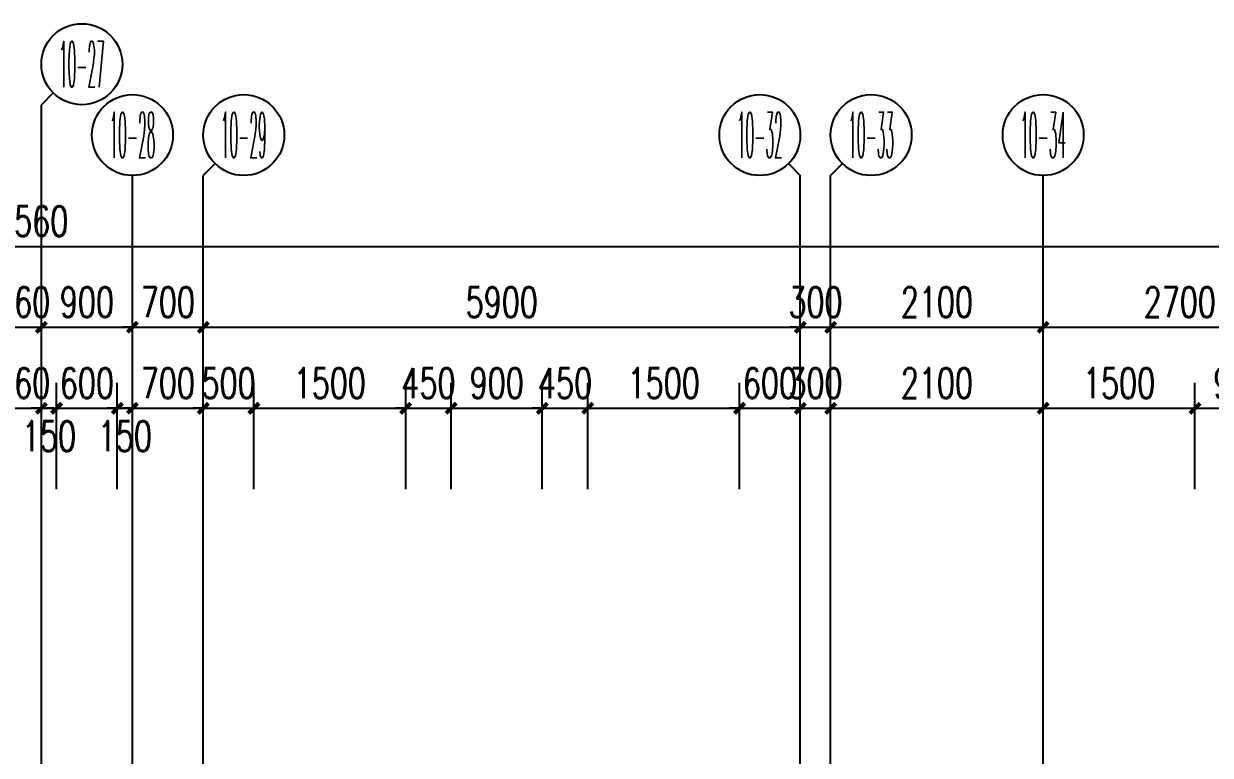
# Model space of a CAD drawing. Header units: millimetres. Extents: x 815519 to 890079, y 147095 to 251022.
# Drawn here: x 852805 to 864531, y 170566 to 177795 of the extents above; entities that cross this region are included whole.
import ezdxf
from ezdxf.enums import TextEntityAlignment as Align

# ---------------------------------------------------------------- set-up
doc = ezdxf.new("R2010")
doc.units = ezdxf.units.MM
doc.header["$LTSCALE"] = 1000
doc.linetypes.add('DOTE', pattern=[61.468, 50.8, -5.08, 0.508, -5.08])
doc.layers.get('Defpoints').update_dxf_attribs({"color": 1})
for name, color, linetype in [('AXIS', 3, 'Continuous'), ('AXIS_TEXT', 7, 'Continuous'), ('PUB_DIM', 3, 'Continuous'), ('看线', 163, 'Continuous'), ('面积框', 6, 'Continuous')]:
    doc.layers.add(name, color=color, linetype=linetype)
doc.layers.add('DOTE', color=1, linetype='DOTE', plot=False)
doc.styles.add('_TCH_AXIS', font='COMPLEX', dxfattribs={"bigfont": 'GBCBIG'})
doc.styles.add('_TCH_DIM_T3', font='SIMPLEX.shx', dxfattribs={"width": 0.7, "bigfont": 'GBCBIG.shx'})
doc.styles.add('COMPLEX', font='COMPLEX')
doc.dimstyles.new('_TCH_ARCH&&100', dxfattribs={"dimtxt": 297.5, "dimasz": 100, "dimexe": 250, "dimexo": 300, "dimgap": 100, "dimtad": 1, "dimdec": 0, "dimzin": 0, "dimdsep": 46, "dimtxsty": '_TCH_DIM_T3', "dimblk": 'ARCHTICK', "dimcen": 0.09, "dimclrt": 7, "dimazin": 2, "dimtfac": 1, "dimtdec": 0, "dimtix": 1, "dimtmove": 2, "dimatfit": 3, "dimfxl": 1, "dimtolj": 1, "dimtzin": 0, "dimarcsym": 0})

# ---------------------------------------------------------------- blocks, each defined once
blk = doc.blocks.new('_AXISO')
blk.add_circle((0, 0), 0.5)
at = {"layer": 'AXIS_TEXT', "style": 'COMPLEX', "width": 1.041667}
blk.add_attdef('A', text='', height=0.56, dxfattribs=at).set_placement((-0.25, -0.28), (0.25, -0.28), align=Align.FIT)
blk = doc.blocks.new('_ArchTick')
at = {"color": 0, "linetype": 'ByBlock', "const_width": 0.4}
blk.add_lwpolyline([(-0.5, -0.5), (0.5, 0.5)], dxfattribs=at)
blk = doc.blocks.new('*D668')
at = {"layer": 'Defpoints', "color": 0, "transparency": 16777216}
for p in [(-304373, 367550), (-369933, 366450), (-304373, 366450)]:
    blk.add_point(p, dxfattribs=at)
at = {"layer": 'PUB_DIM', "color": 0, "lineweight": -2, "transparency": 16777216}
for p, q in [((-369933, 366750), (-369933, 367800)), ((-304373, 366750), (-304373, 367800)), ((-369933, 367550), (-304373, 367550))]:
    blk.add_line(p, q, dxfattribs=at)
at = {"layer": 'PUB_DIM', "color": 0, "lineweight": -2, "transparency": 16777216, "xscale": 100, "yscale": 100, "zscale": 100, "rotation": 180}
blk.add_blockref('_ArchTick', (-369933, 367550), dxfattribs=at)
at = {"layer": 'PUB_DIM', "color": 0, "lineweight": -2, "transparency": 16777216, "xscale": 100, "yscale": 100, "zscale": 100}
blk.add_blockref('_ArchTick', (-304373, 367550), dxfattribs=at)
at = {"layer": 'PUB_DIM', "color": 7, "transparency": 16777216, "insert": (-337153, 367799), "char_height": 297.5, "attachment_point": 5, "style": '_TCH_DIM_T3'}
blk.add_mtext('\\A1;65560', dxfattribs=at)
blk = doc.blocks.new('*D685')
at = {"layer": 'Defpoints', "color": 0, "transparency": 16777216}
for p in [(-336973, 366750), (-337333, 365650), (-336973, 365650)]:
    blk.add_point(p, dxfattribs=at)
at = {"layer": 'PUB_DIM', "color": 0, "lineweight": -2, "transparency": 16777216}
for p, q in [((-337333, 365950), (-337333, 367000)), ((-336973, 365950), (-336973, 367000)), ((-337333, 366750), (-337433, 366750)), ((-337333, 366750), (-336973, 366750)), ((-336973, 366750), (-336873, 366750))]:
    blk.add_line(p, q, dxfattribs=at)
at = {"layer": 'PUB_DIM', "color": 0, "lineweight": -2, "transparency": 16777216, "xscale": 100, "yscale": 100, "zscale": 100}
blk.add_blockref('_ArchTick', (-337333, 366750), dxfattribs=at)
at = {"layer": 'PUB_DIM', "color": 0, "lineweight": -2, "transparency": 16777216, "xscale": 100, "yscale": 100, "zscale": 100, "rotation": 180}
blk.add_blockref('_ArchTick', (-336973, 366750), dxfattribs=at)
at = {"layer": 'PUB_DIM', "color": 7, "transparency": 16777216, "insert": (-337153, 366999), "char_height": 297.5, "attachment_point": 5, "style": '_TCH_DIM_T3'}
blk.add_mtext('\\A1;360', dxfattribs=at)
blk = doc.blocks.new('*D686')
at = {"layer": 'Defpoints', "color": 0, "transparency": 16777216}
for p in [(-336073, 366750), (-336973, 365650), (-336073, 365650)]:
    blk.add_point(p, dxfattribs=at)
at = {"layer": 'PUB_DIM', "color": 0, "lineweight": -2, "transparency": 16777216}
for p, q in [((-336973, 365950), (-336973, 367000)), ((-336073, 365950), (-336073, 367000)), ((-336973, 366750), (-336073, 366750))]:
    blk.add_line(p, q, dxfattribs=at)
at = {"layer": 'PUB_DIM', "color": 0, "lineweight": -2, "transparency": 16777216, "xscale": 100, "yscale": 100, "zscale": 100, "rotation": 180}
blk.add_blockref('_ArchTick', (-336973, 366750), dxfattribs=at)
at = {"layer": 'PUB_DIM', "color": 0, "lineweight": -2, "transparency": 16777216, "xscale": 100, "yscale": 100, "zscale": 100}
blk.add_blockref('_ArchTick', (-336073, 366750), dxfattribs=at)
at = {"layer": 'PUB_DIM', "color": 7, "transparency": 16777216, "insert": (-336523, 366999), "char_height": 297.5, "attachment_point": 5, "style": '_TCH_DIM_T3'}
blk.add_mtext('\\A1;900', dxfattribs=at)
blk = doc.blocks.new('*D687')
at = {"layer": 'Defpoints', "color": 0, "transparency": 16777216}
for p in [(-335373, 366750), (-336073, 365650), (-335373, 365650)]:
    blk.add_point(p, dxfattribs=at)
at = {"layer": 'PUB_DIM', "color": 0, "lineweight": -2, "transparency": 16777216}
for p, q in [((-336073, 365950), (-336073, 367000)), ((-335373, 365950), (-335373, 367000)), ((-336073, 366750), (-336173, 366750)), ((-336073, 366750), (-335373, 366750)), ((-335373, 366750), (-335273, 366750))]:
    blk.add_line(p, q, dxfattribs=at)
at = {"layer": 'PUB_DIM', "color": 0, "lineweight": -2, "transparency": 16777216, "xscale": 100, "yscale": 100, "zscale": 100}
blk.add_blockref('_ArchTick', (-336073, 366750), dxfattribs=at)
at = {"layer": 'PUB_DIM', "color": 0, "lineweight": -2, "transparency": 16777216, "xscale": 100, "yscale": 100, "zscale": 100, "rotation": 180}
blk.add_blockref('_ArchTick', (-335373, 366750), dxfattribs=at)
at = {"layer": 'PUB_DIM', "color": 7, "transparency": 16777216, "insert": (-335723, 366999), "char_height": 297.5, "attachment_point": 5, "style": '_TCH_DIM_T3'}
blk.add_mtext('\\A1;700', dxfattribs=at)
blk = doc.blocks.new('*D688')
at = {"layer": 'Defpoints', "color": 0, "transparency": 16777216}
for p in [(-329473, 366750), (-335373, 365650), (-329473, 365650)]:
    blk.add_point(p, dxfattribs=at)
at = {"layer": 'PUB_DIM', "color": 0, "lineweight": -2, "transparency": 16777216}
for p, q in [((-335373, 365950), (-335373, 367000)), ((-329473, 365950), (-329473, 367000)), ((-335373, 366750), (-329473, 366750))]:
    blk.add_line(p, q, dxfattribs=at)
at = {"layer": 'PUB_DIM', "color": 0, "lineweight": -2, "transparency": 16777216, "xscale": 100, "yscale": 100, "zscale": 100, "rotation": 180}
blk.add_blockref('_ArchTick', (-335373, 366750), dxfattribs=at)
at = {"layer": 'PUB_DIM', "color": 0, "lineweight": -2, "transparency": 16777216, "xscale": 100, "yscale": 100, "zscale": 100}
blk.add_blockref('_ArchTick', (-329473, 366750), dxfattribs=at)
at = {"layer": 'PUB_DIM', "color": 7, "transparency": 16777216, "insert": (-332423, 366999), "char_height": 297.5, "attachment_point": 5, "style": '_TCH_DIM_T3'}
blk.add_mtext('\\A1;5900', dxfattribs=at)
blk = doc.blocks.new('*D689')
at = {"layer": 'Defpoints', "color": 0, "transparency": 16777216}
for p in [(-329173, 366750), (-329473, 365650), (-329173, 365650)]:
    blk.add_point(p, dxfattribs=at)
at = {"layer": 'PUB_DIM', "color": 0, "lineweight": -2, "transparency": 16777216}
for p, q in [((-329473, 365950), (-329473, 367000)), ((-329173, 365950), (-329173, 367000)), ((-329473, 366750), (-329573, 366750)), ((-329473, 366750), (-329173, 366750)), ((-329173, 366750), (-329073, 366750))]:
    blk.add_line(p, q, dxfattribs=at)
at = {"layer": 'PUB_DIM', "color": 0, "lineweight": -2, "transparency": 16777216, "xscale": 100, "yscale": 100, "zscale": 100}
blk.add_blockref('_ArchTick', (-329473, 366750), dxfattribs=at)
at = {"layer": 'PUB_DIM', "color": 0, "lineweight": -2, "transparency": 16777216, "xscale": 100, "yscale": 100, "zscale": 100, "rotation": 180}
blk.add_blockref('_ArchTick', (-329173, 366750), dxfattribs=at)
at = {"layer": 'PUB_DIM', "color": 7, "transparency": 16777216, "insert": (-329323, 366999), "char_height": 297.5, "attachment_point": 5, "style": '_TCH_DIM_T3'}
blk.add_mtext('\\A1;300', dxfattribs=at)
blk = doc.blocks.new('*D690')
at = {"layer": 'Defpoints', "color": 0, "transparency": 16777216}
for p in [(-327073, 366750), (-329173, 365650), (-327073, 365650)]:
    blk.add_point(p, dxfattribs=at)
at = {"layer": 'PUB_DIM', "color": 0, "lineweight": -2, "transparency": 16777216}
for p, q in [((-329173, 365950), (-329173, 367000)), ((-327073, 365950), (-327073, 367000)), ((-329173, 366750), (-327073, 366750))]:
    blk.add_line(p, q, dxfattribs=at)
at = {"layer": 'PUB_DIM', "color": 0, "lineweight": -2, "transparency": 16777216, "xscale": 100, "yscale": 100, "zscale": 100, "rotation": 180}
blk.add_blockref('_ArchTick', (-329173, 366750), dxfattribs=at)
at = {"layer": 'PUB_DIM', "color": 0, "lineweight": -2, "transparency": 16777216, "xscale": 100, "yscale": 100, "zscale": 100}
blk.add_blockref('_ArchTick', (-327073, 366750), dxfattribs=at)
at = {"layer": 'PUB_DIM', "color": 7, "transparency": 16777216, "insert": (-328123, 366999), "char_height": 297.5, "attachment_point": 5, "style": '_TCH_DIM_T3'}
blk.add_mtext('\\A1;2100', dxfattribs=at)
blk = doc.blocks.new('*D691')
at = {"layer": 'Defpoints', "color": 0, "transparency": 16777216}
for p in [(-324373, 366750), (-327073, 365650), (-324373, 365650)]:
    blk.add_point(p, dxfattribs=at)
at = {"layer": 'PUB_DIM', "color": 0, "lineweight": -2, "transparency": 16777216}
for p, q in [((-327073, 365950), (-327073, 367000)), ((-324373, 365950), (-324373, 367000)), ((-327073, 366750), (-324373, 366750))]:
    blk.add_line(p, q, dxfattribs=at)
at = {"layer": 'PUB_DIM', "color": 0, "lineweight": -2, "transparency": 16777216, "xscale": 100, "yscale": 100, "zscale": 100, "rotation": 180}
blk.add_blockref('_ArchTick', (-327073, 366750), dxfattribs=at)
at = {"layer": 'PUB_DIM', "color": 0, "lineweight": -2, "transparency": 16777216, "xscale": 100, "yscale": 100, "zscale": 100}
blk.add_blockref('_ArchTick', (-324373, 366750), dxfattribs=at)
at = {"layer": 'PUB_DIM', "color": 7, "transparency": 16777216, "insert": (-325723, 366999), "char_height": 297.5, "attachment_point": 5, "style": '_TCH_DIM_T3'}
blk.add_mtext('\\A1;2700', dxfattribs=at)
blk = doc.blocks.new('*D783')
at = {"layer": 'Defpoints', "color": 0, "transparency": 16777216}
for p in [(-209770, 556800), (-210130, 555700), (-209770, 555700)]:
    blk.add_point(p, dxfattribs=at)
at = {"layer": 'PUB_DIM', "color": 0, "lineweight": -2, "transparency": 16777216}
for p, q in [((-210130, 556000), (-210130, 557050)), ((-209770, 556000), (-209770, 557050)), ((-210130, 556800), (-210230, 556800)), ((-210130, 556800), (-209770, 556800)), ((-209770, 556800), (-209670, 556800))]:
    blk.add_line(p, q, dxfattribs=at)
at = {"layer": 'PUB_DIM', "color": 0, "lineweight": -2, "transparency": 16777216, "xscale": 100, "yscale": 100, "zscale": 100}
blk.add_blockref('_ArchTick', (-210130, 556800), dxfattribs=at)
at = {"layer": 'PUB_DIM', "color": 0, "lineweight": -2, "transparency": 16777216, "xscale": 100, "yscale": 100, "zscale": 100, "rotation": 180}
blk.add_blockref('_ArchTick', (-209770, 556800), dxfattribs=at)
at = {"layer": 'PUB_DIM', "color": 7, "transparency": 16777216, "insert": (-209950, 557049), "char_height": 297.5, "attachment_point": 5, "style": '_TCH_DIM_T3'}
blk.add_mtext('\\A1;360', dxfattribs=at)
blk = doc.blocks.new('*D784')
at = {"layer": 'Defpoints', "color": 0, "transparency": 16777216}
for p in [(-209620, 556800), (-209770, 555700), (-209620, 555700)]:
    blk.add_point(p, dxfattribs=at)
at = {"layer": 'PUB_DIM', "color": 0, "lineweight": -2, "transparency": 16777216}
for p, q in [((-209770, 556000), (-209770, 557050)), ((-209620, 556000), (-209620, 557050)), ((-209770, 556800), (-209870, 556800)), ((-209770, 556800), (-209620, 556800)), ((-209620, 556800), (-209520, 556800))]:
    blk.add_line(p, q, dxfattribs=at)
at = {"layer": 'PUB_DIM', "color": 0, "lineweight": -2, "transparency": 16777216, "xscale": 100, "yscale": 100, "zscale": 100}
blk.add_blockref('_ArchTick', (-209770, 556800), dxfattribs=at)
at = {"layer": 'PUB_DIM', "color": 0, "lineweight": -2, "transparency": 16777216, "xscale": 100, "yscale": 100, "zscale": 100, "rotation": 180}
blk.add_blockref('_ArchTick', (-209620, 556800), dxfattribs=at)
at = {"layer": 'PUB_DIM', "color": 7, "transparency": 16777216, "insert": (-209695, 556525), "char_height": 297.5, "attachment_point": 5, "style": '_TCH_DIM_T3'}
blk.add_mtext('\\A1;150', dxfattribs=at)
blk = doc.blocks.new('*D785')
at = {"layer": 'Defpoints', "color": 0, "transparency": 16777216}
for p in [(-209020, 556800), (-209620, 555700), (-209020, 555700)]:
    blk.add_point(p, dxfattribs=at)
at = {"layer": 'PUB_DIM', "color": 0, "lineweight": -2, "transparency": 16777216}
for p, q in [((-209620, 556000), (-209620, 557050)), ((-209020, 556000), (-209020, 557050)), ((-209620, 556800), (-209720, 556800)), ((-209620, 556800), (-209020, 556800)), ((-209020, 556800), (-208920, 556800))]:
    blk.add_line(p, q, dxfattribs=at)
at = {"layer": 'PUB_DIM', "color": 0, "lineweight": -2, "transparency": 16777216, "xscale": 100, "yscale": 100, "zscale": 100}
blk.add_blockref('_ArchTick', (-209620, 556800), dxfattribs=at)
at = {"layer": 'PUB_DIM', "color": 0, "lineweight": -2, "transparency": 16777216, "xscale": 100, "yscale": 100, "zscale": 100, "rotation": 180}
blk.add_blockref('_ArchTick', (-209020, 556800), dxfattribs=at)
at = {"layer": 'PUB_DIM', "color": 7, "transparency": 16777216, "insert": (-209320, 557049), "char_height": 297.5, "attachment_point": 5, "style": '_TCH_DIM_T3'}
blk.add_mtext('\\A1;600', dxfattribs=at)
blk = doc.blocks.new('*D786')
at = {"layer": 'Defpoints', "color": 0, "transparency": 16777216}
for p in [(-208870, 556800), (-209020, 555700), (-208870, 555700)]:
    blk.add_point(p, dxfattribs=at)
at = {"layer": 'PUB_DIM', "color": 0, "lineweight": -2, "transparency": 16777216}
for p, q in [((-209020, 556000), (-209020, 557050)), ((-208870, 556000), (-208870, 557050)), ((-209020, 556800), (-209120, 556800)), ((-209020, 556800), (-208870, 556800)), ((-208870, 556800), (-208770, 556800))]:
    blk.add_line(p, q, dxfattribs=at)
at = {"layer": 'PUB_DIM', "color": 0, "lineweight": -2, "transparency": 16777216, "xscale": 100, "yscale": 100, "zscale": 100}
blk.add_blockref('_ArchTick', (-209020, 556800), dxfattribs=at)
at = {"layer": 'PUB_DIM', "color": 0, "lineweight": -2, "transparency": 16777216, "xscale": 100, "yscale": 100, "zscale": 100, "rotation": 180}
blk.add_blockref('_ArchTick', (-208870, 556800), dxfattribs=at)
at = {"layer": 'PUB_DIM', "color": 7, "transparency": 16777216, "insert": (-208945, 556525), "char_height": 297.5, "attachment_point": 5, "style": '_TCH_DIM_T3'}
blk.add_mtext('\\A1;150', dxfattribs=at)
blk = doc.blocks.new('*D787')
at = {"layer": 'Defpoints', "color": 0, "transparency": 16777216}
for p in [(-208170, 556800), (-208870, 555700), (-208170, 555700)]:
    blk.add_point(p, dxfattribs=at)
at = {"layer": 'PUB_DIM', "color": 0, "lineweight": -2, "transparency": 16777216}
for p, q in [((-208870, 556000), (-208870, 557050)), ((-208170, 556000), (-208170, 557050)), ((-208870, 556800), (-208970, 556800)), ((-208870, 556800), (-208170, 556800)), ((-208170, 556800), (-208070, 556800))]:
    blk.add_line(p, q, dxfattribs=at)
at = {"layer": 'PUB_DIM', "color": 0, "lineweight": -2, "transparency": 16777216, "xscale": 100, "yscale": 100, "zscale": 100}
blk.add_blockref('_ArchTick', (-208870, 556800), dxfattribs=at)
at = {"layer": 'PUB_DIM', "color": 0, "lineweight": -2, "transparency": 16777216, "xscale": 100, "yscale": 100, "zscale": 100, "rotation": 180}
blk.add_blockref('_ArchTick', (-208170, 556800), dxfattribs=at)
at = {"layer": 'PUB_DIM', "color": 7, "transparency": 16777216, "insert": (-208520, 557049), "char_height": 297.5, "attachment_point": 5, "style": '_TCH_DIM_T3'}
blk.add_mtext('\\A1;700', dxfattribs=at)
blk = doc.blocks.new('*D788')
at = {"layer": 'Defpoints', "color": 0, "transparency": 16777216}
for p in [(-207670, 556800), (-208170, 555700), (-207670, 555700)]:
    blk.add_point(p, dxfattribs=at)
at = {"layer": 'PUB_DIM', "color": 0, "lineweight": -2, "transparency": 16777216}
for p, q in [((-208170, 556000), (-208170, 557050)), ((-207670, 556000), (-207670, 557050)), ((-208170, 556800), (-208270, 556800)), ((-208170, 556800), (-207670, 556800)), ((-207670, 556800), (-207570, 556800))]:
    blk.add_line(p, q, dxfattribs=at)
at = {"layer": 'PUB_DIM', "color": 0, "lineweight": -2, "transparency": 16777216, "xscale": 100, "yscale": 100, "zscale": 100}
blk.add_blockref('_ArchTick', (-208170, 556800), dxfattribs=at)
at = {"layer": 'PUB_DIM', "color": 0, "lineweight": -2, "transparency": 16777216, "xscale": 100, "yscale": 100, "zscale": 100, "rotation": 180}
blk.add_blockref('_ArchTick', (-207670, 556800), dxfattribs=at)
at = {"layer": 'PUB_DIM', "color": 7, "transparency": 16777216, "insert": (-207920, 557049), "char_height": 297.5, "attachment_point": 5, "style": '_TCH_DIM_T3'}
blk.add_mtext('\\A1;500', dxfattribs=at)
blk = doc.blocks.new('*D789')
at = {"layer": 'Defpoints', "color": 0, "transparency": 16777216}
for p in [(-206170, 556800), (-207670, 555700), (-206170, 555700)]:
    blk.add_point(p, dxfattribs=at)
at = {"layer": 'PUB_DIM', "color": 0, "lineweight": -2, "transparency": 16777216}
for p, q in [((-207670, 556000), (-207670, 557050)), ((-206170, 556000), (-206170, 557050)), ((-207670, 556800), (-206170, 556800))]:
    blk.add_line(p, q, dxfattribs=at)
at = {"layer": 'PUB_DIM', "color": 0, "lineweight": -2, "transparency": 16777216, "xscale": 100, "yscale": 100, "zscale": 100, "rotation": 180}
blk.add_blockref('_ArchTick', (-207670, 556800), dxfattribs=at)
at = {"layer": 'PUB_DIM', "color": 0, "lineweight": -2, "transparency": 16777216, "xscale": 100, "yscale": 100, "zscale": 100}
blk.add_blockref('_ArchTick', (-206170, 556800), dxfattribs=at)
at = {"layer": 'PUB_DIM', "color": 7, "transparency": 16777216, "insert": (-206920, 557049), "char_height": 297.5, "attachment_point": 5, "style": '_TCH_DIM_T3'}
blk.add_mtext('\\A1;1500', dxfattribs=at)
blk = doc.blocks.new('*D790')
at = {"layer": 'Defpoints', "color": 0, "transparency": 16777216}
for p in [(-205720, 556800), (-206170, 555700), (-205720, 555700)]:
    blk.add_point(p, dxfattribs=at)
at = {"layer": 'PUB_DIM', "color": 0, "lineweight": -2, "transparency": 16777216}
for p, q in [((-206170, 556000), (-206170, 557050)), ((-205720, 556000), (-205720, 557050)), ((-206170, 556800), (-206270, 556800)), ((-206170, 556800), (-205720, 556800)), ((-205720, 556800), (-205620, 556800))]:
    blk.add_line(p, q, dxfattribs=at)
at = {"layer": 'PUB_DIM', "color": 0, "lineweight": -2, "transparency": 16777216, "xscale": 100, "yscale": 100, "zscale": 100}
blk.add_blockref('_ArchTick', (-206170, 556800), dxfattribs=at)
at = {"layer": 'PUB_DIM', "color": 0, "lineweight": -2, "transparency": 16777216, "xscale": 100, "yscale": 100, "zscale": 100, "rotation": 180}
blk.add_blockref('_ArchTick', (-205720, 556800), dxfattribs=at)
at = {"layer": 'PUB_DIM', "color": 7, "transparency": 16777216, "insert": (-205945, 557049), "char_height": 297.5, "attachment_point": 5, "style": '_TCH_DIM_T3'}
blk.add_mtext('\\A1;450', dxfattribs=at)
blk = doc.blocks.new('*D791')
at = {"layer": 'Defpoints', "color": 0, "transparency": 16777216}
for p in [(-204820, 556800), (-205720, 555700), (-204820, 555700)]:
    blk.add_point(p, dxfattribs=at)
at = {"layer": 'PUB_DIM', "color": 0, "lineweight": -2, "transparency": 16777216}
for p, q in [((-205720, 556000), (-205720, 557050)), ((-204820, 556000), (-204820, 557050)), ((-205720, 556800), (-204820, 556800))]:
    blk.add_line(p, q, dxfattribs=at)
at = {"layer": 'PUB_DIM', "color": 0, "lineweight": -2, "transparency": 16777216, "xscale": 100, "yscale": 100, "zscale": 100, "rotation": 180}
blk.add_blockref('_ArchTick', (-205720, 556800), dxfattribs=at)
at = {"layer": 'PUB_DIM', "color": 0, "lineweight": -2, "transparency": 16777216, "xscale": 100, "yscale": 100, "zscale": 100}
blk.add_blockref('_ArchTick', (-204820, 556800), dxfattribs=at)
at = {"layer": 'PUB_DIM', "color": 7, "transparency": 16777216, "insert": (-205270, 557049), "char_height": 297.5, "attachment_point": 5, "style": '_TCH_DIM_T3'}
blk.add_mtext('\\A1;900', dxfattribs=at)
blk = doc.blocks.new('*D792')
at = {"layer": 'Defpoints', "color": 0, "transparency": 16777216}
for p in [(-204370, 556800), (-204820, 555700), (-204370, 555700)]:
    blk.add_point(p, dxfattribs=at)
at = {"layer": 'PUB_DIM', "color": 0, "lineweight": -2, "transparency": 16777216}
for p, q in [((-204820, 556000), (-204820, 557050)), ((-204370, 556000), (-204370, 557050)), ((-204820, 556800), (-204920, 556800)), ((-204820, 556800), (-204370, 556800)), ((-204370, 556800), (-204270, 556800))]:
    blk.add_line(p, q, dxfattribs=at)
at = {"layer": 'PUB_DIM', "color": 0, "lineweight": -2, "transparency": 16777216, "xscale": 100, "yscale": 100, "zscale": 100}
blk.add_blockref('_ArchTick', (-204820, 556800), dxfattribs=at)
at = {"layer": 'PUB_DIM', "color": 0, "lineweight": -2, "transparency": 16777216, "xscale": 100, "yscale": 100, "zscale": 100, "rotation": 180}
blk.add_blockref('_ArchTick', (-204370, 556800), dxfattribs=at)
at = {"layer": 'PUB_DIM', "color": 7, "transparency": 16777216, "insert": (-204595, 557049), "char_height": 297.5, "attachment_point": 5, "style": '_TCH_DIM_T3'}
blk.add_mtext('\\A1;450', dxfattribs=at)
blk = doc.blocks.new('*D793')
at = {"layer": 'Defpoints', "color": 0, "transparency": 16777216}
for p in [(-202870, 556800), (-204370, 555700), (-202870, 555700)]:
    blk.add_point(p, dxfattribs=at)
at = {"layer": 'PUB_DIM', "color": 0, "lineweight": -2, "transparency": 16777216}
for p, q in [((-204370, 556000), (-204370, 557050)), ((-202870, 556000), (-202870, 557050)), ((-204370, 556800), (-202870, 556800))]:
    blk.add_line(p, q, dxfattribs=at)
at = {"layer": 'PUB_DIM', "color": 0, "lineweight": -2, "transparency": 16777216, "xscale": 100, "yscale": 100, "zscale": 100, "rotation": 180}
blk.add_blockref('_ArchTick', (-204370, 556800), dxfattribs=at)
at = {"layer": 'PUB_DIM', "color": 0, "lineweight": -2, "transparency": 16777216, "xscale": 100, "yscale": 100, "zscale": 100}
blk.add_blockref('_ArchTick', (-202870, 556800), dxfattribs=at)
at = {"layer": 'PUB_DIM', "color": 7, "transparency": 16777216, "insert": (-203620, 557049), "char_height": 297.5, "attachment_point": 5, "style": '_TCH_DIM_T3'}
blk.add_mtext('\\A1;1500', dxfattribs=at)
blk = doc.blocks.new('*D794')
at = {"layer": 'Defpoints', "color": 0, "transparency": 16777216}
for p in [(-202270, 556800), (-202870, 555700), (-202270, 555700)]:
    blk.add_point(p, dxfattribs=at)
at = {"layer": 'PUB_DIM', "color": 0, "lineweight": -2, "transparency": 16777216}
for p, q in [((-202870, 556000), (-202870, 557050)), ((-202270, 556000), (-202270, 557050)), ((-202870, 556800), (-202970, 556800)), ((-202870, 556800), (-202270, 556800)), ((-202270, 556800), (-202170, 556800))]:
    blk.add_line(p, q, dxfattribs=at)
at = {"layer": 'PUB_DIM', "color": 0, "lineweight": -2, "transparency": 16777216, "xscale": 100, "yscale": 100, "zscale": 100}
blk.add_blockref('_ArchTick', (-202870, 556800), dxfattribs=at)
at = {"layer": 'PUB_DIM', "color": 0, "lineweight": -2, "transparency": 16777216, "xscale": 100, "yscale": 100, "zscale": 100, "rotation": 180}
blk.add_blockref('_ArchTick', (-202270, 556800), dxfattribs=at)
at = {"layer": 'PUB_DIM', "color": 7, "transparency": 16777216, "insert": (-202570, 557049), "char_height": 297.5, "attachment_point": 5, "style": '_TCH_DIM_T3'}
blk.add_mtext('\\A1;600', dxfattribs=at)
blk = doc.blocks.new('*D795')
at = {"layer": 'Defpoints', "color": 0, "transparency": 16777216}
for p in [(-201970, 556800), (-202270, 555700), (-201970, 555700)]:
    blk.add_point(p, dxfattribs=at)
at = {"layer": 'PUB_DIM', "color": 0, "lineweight": -2, "transparency": 16777216}
for p, q in [((-202270, 556000), (-202270, 557050)), ((-201970, 556000), (-201970, 557050)), ((-202270, 556800), (-202370, 556800)), ((-202270, 556800), (-201970, 556800)), ((-201970, 556800), (-201870, 556800))]:
    blk.add_line(p, q, dxfattribs=at)
at = {"layer": 'PUB_DIM', "color": 0, "lineweight": -2, "transparency": 16777216, "xscale": 100, "yscale": 100, "zscale": 100}
blk.add_blockref('_ArchTick', (-202270, 556800), dxfattribs=at)
at = {"layer": 'PUB_DIM', "color": 0, "lineweight": -2, "transparency": 16777216, "xscale": 100, "yscale": 100, "zscale": 100, "rotation": 180}
blk.add_blockref('_ArchTick', (-201970, 556800), dxfattribs=at)
at = {"layer": 'PUB_DIM', "color": 7, "transparency": 16777216, "insert": (-202120, 557049), "char_height": 297.5, "attachment_point": 5, "style": '_TCH_DIM_T3'}
blk.add_mtext('\\A1;300', dxfattribs=at)
blk = doc.blocks.new('*D796')
at = {"layer": 'Defpoints', "color": 0, "transparency": 16777216}
for p in [(-199870, 556800), (-201970, 555700), (-199870, 555700)]:
    blk.add_point(p, dxfattribs=at)
at = {"layer": 'PUB_DIM', "color": 0, "lineweight": -2, "transparency": 16777216}
for p, q in [((-201970, 556000), (-201970, 557050)), ((-199870, 556000), (-199870, 557050)), ((-201970, 556800), (-199870, 556800))]:
    blk.add_line(p, q, dxfattribs=at)
at = {"layer": 'PUB_DIM', "color": 0, "lineweight": -2, "transparency": 16777216, "xscale": 100, "yscale": 100, "zscale": 100, "rotation": 180}
blk.add_blockref('_ArchTick', (-201970, 556800), dxfattribs=at)
at = {"layer": 'PUB_DIM', "color": 0, "lineweight": -2, "transparency": 16777216, "xscale": 100, "yscale": 100, "zscale": 100}
blk.add_blockref('_ArchTick', (-199870, 556800), dxfattribs=at)
at = {"layer": 'PUB_DIM', "color": 7, "transparency": 16777216, "insert": (-200920, 557049), "char_height": 297.5, "attachment_point": 5, "style": '_TCH_DIM_T3'}
blk.add_mtext('\\A1;2100', dxfattribs=at)
blk = doc.blocks.new('*D797')
at = {"layer": 'Defpoints', "color": 0, "transparency": 16777216}
for p in [(-198370, 556800), (-199870, 555700), (-198370, 555700)]:
    blk.add_point(p, dxfattribs=at)
at = {"layer": 'PUB_DIM', "color": 0, "lineweight": -2, "transparency": 16777216}
for p, q in [((-199870, 556000), (-199870, 557050)), ((-198370, 556000), (-198370, 557050)), ((-199870, 556800), (-198370, 556800))]:
    blk.add_line(p, q, dxfattribs=at)
at = {"layer": 'PUB_DIM', "color": 0, "lineweight": -2, "transparency": 16777216, "xscale": 100, "yscale": 100, "zscale": 100, "rotation": 180}
blk.add_blockref('_ArchTick', (-199870, 556800), dxfattribs=at)
at = {"layer": 'PUB_DIM', "color": 0, "lineweight": -2, "transparency": 16777216, "xscale": 100, "yscale": 100, "zscale": 100}
blk.add_blockref('_ArchTick', (-198370, 556800), dxfattribs=at)
at = {"layer": 'PUB_DIM', "color": 7, "transparency": 16777216, "insert": (-199120, 557049), "char_height": 297.5, "attachment_point": 5, "style": '_TCH_DIM_T3'}
blk.add_mtext('\\A1;1500', dxfattribs=at)
blk = doc.blocks.new('*D798')
at = {"layer": 'Defpoints', "color": 0, "transparency": 16777216}
for p in [(-197470, 556800), (-198370, 555700), (-197470, 555700)]:
    blk.add_point(p, dxfattribs=at)
at = {"layer": 'PUB_DIM', "color": 0, "lineweight": -2, "transparency": 16777216}
for p, q in [((-198370, 556000), (-198370, 557050)), ((-197470, 556000), (-197470, 557050)), ((-198370, 556800), (-197470, 556800))]:
    blk.add_line(p, q, dxfattribs=at)
at = {"layer": 'PUB_DIM', "color": 0, "lineweight": -2, "transparency": 16777216, "xscale": 100, "yscale": 100, "zscale": 100, "rotation": 180}
blk.add_blockref('_ArchTick', (-198370, 556800), dxfattribs=at)
at = {"layer": 'PUB_DIM', "color": 0, "lineweight": -2, "transparency": 16777216, "xscale": 100, "yscale": 100, "zscale": 100}
blk.add_blockref('_ArchTick', (-197470, 556800), dxfattribs=at)
at = {"layer": 'PUB_DIM', "color": 7, "transparency": 16777216, "insert": (-197920, 557049), "char_height": 297.5, "attachment_point": 5, "style": '_TCH_DIM_T3'}
blk.add_mtext('\\A1;900', dxfattribs=at)
blk = doc.blocks.new('10#标准层轴网')
at = {"layer": 'AXIS'}
for p, q in [((-336855.9, 369067.2), (-336973.1, 368950)), ((-336973.1, 366650), (-336973.1, 368950)), ((-335255.9, 368367.2), (-335373.1, 368250)), ((-329590.2, 368367.2), (-329473.1, 368250)), ((-329055.9, 368367.2), (-329173.1, 368250)), ((-336073.1, 365950), (-336073.1, 368250)), ((-335373.1, 365950), (-335373.1, 368250)), ((-329473.1, 365950), (-329473.1, 368250)), ((-329173.1, 365950), (-329173.1, 368250)), ((-327073.1, 365950), (-327073.1, 368250))]:
    blk.add_line(p, q, dxfattribs=at)
at = {"layer": 'DOTE'}
for p, q in [((-336973.1, 342150), (-336973.1, 365950)), ((-336973.1, 342150), (-336973.1, 365950)), ((-336073.1, 354150), (-336073.1, 365950)), ((-335373.1, 356450), (-335373.1, 365950)), ((-329473.1, 356450), (-329473.1, 365950)), ((-329173.1, 359150), (-329173.1, 365950)), ((-327073.1, 356450), (-327073.1, 365950))]:
    blk.add_line(p, q, dxfattribs=at)
at = {"layer": 'AXIS'}
ref = blk.add_blockref('_AXISO', (-336573.1, 369350), dxfattribs=dict(at, xscale=800, yscale=800, zscale=800))
ref.add_attrib('A', '10-27', dxfattribs={"layer": 'AXIS_TEXT', "height": 452.55, "style": '_TCH_AXIS', "width": 0.221053}).set_placement((-336799.4, 369123.7), (-336346.8, 369123.7), align=Align.FIT)
ref = blk.add_blockref('_AXISO', (-336073.1, 368650), dxfattribs=dict(at, xscale=800, yscale=800, zscale=800))
ref.add_attrib('A', '10-28', dxfattribs={"layer": 'AXIS_TEXT', "height": 452.55, "style": '_TCH_AXIS', "width": 0.221053}).set_placement((-336299.4, 368423.7), (-335846.8, 368423.7), align=Align.FIT)
ref = blk.add_blockref('_AXISO', (-334973.1, 368650), dxfattribs=dict(at, xscale=800, yscale=800, zscale=800))
ref.add_attrib('A', '10-29', dxfattribs={"layer": 'AXIS_TEXT', "height": 452.55, "style": '_TCH_AXIS', "width": 0.221053}).set_placement((-335199.4, 368423.7), (-334746.8, 368423.7), align=Align.FIT)
ref = blk.add_blockref('_AXISO', (-329873.1, 368650), dxfattribs=dict(at, xscale=800, yscale=800, zscale=800))
ref.add_attrib('A', '10-32', dxfattribs={"layer": 'AXIS_TEXT', "height": 452.55, "style": '_TCH_AXIS', "width": 0.223404}).set_placement((-330099.4, 368423.7), (-329646.8, 368423.7), align=Align.FIT)
ref = blk.add_blockref('_AXISO', (-328773.1, 368650), dxfattribs=dict(at, xscale=800, yscale=800, zscale=800))
ref.add_attrib('A', '10-33', dxfattribs={"layer": 'AXIS_TEXT', "height": 452.55, "style": '_TCH_AXIS', "width": 0.223404}).set_placement((-328999.4, 368423.7), (-328546.8, 368423.7), align=Align.FIT)
ref = blk.add_blockref('_AXISO', (-327073.1, 368650), dxfattribs=dict(at, xscale=800, yscale=800, zscale=800))
ref.add_attrib('A', '10-34', dxfattribs={"layer": 'AXIS_TEXT', "height": 452.55, "style": '_TCH_AXIS', "width": 0.21875}).set_placement((-327299.4, 368423.7), (-326846.8, 368423.7), align=Align.FIT)
at = {"layer": 'PUB_DIM'}
for p1, p2, picture, middle in [((-369933.1, 366450), (-304373.1, 366450), '*D668', (-337153.1, 367798.7)), ((-337333.1, 365650), (-336973.1, 365650), '*D685', (-337153.1, 366998.7)), ((-336973.1, 365650), (-336073.1, 365650), '*D686', (-336523.1, 366998.7)), ((-336073.1, 365650), (-335373.1, 365650), '*D687', (-335723.1, 366998.7)), ((-335373.1, 365650), (-329473.1, 365650), '*D688', (-332423.1, 366998.7)), ((-329473.1, 365650), (-329173.1, 365650), '*D689', (-329323.1, 366998.7)), ((-329173.1, 365650), (-327073.1, 365650), '*D690', (-328123.1, 366998.7)), ((-327073.1, 365650), (-324373.1, 365650), '*D691', (-325723.1, 366998.7))]:
    dim = blk.add_aligned_dim(p1=p1, p2=p2, distance=1100, dimstyle='_TCH_ARCH&&100', dxfattribs=at)
    dim.commit()
    dim.dimension.update_dxf_attribs({"geometry": picture, "text_midpoint": middle})
blk = doc.blocks.new('10#尺寸标注-0')
at = {"layer": 'PUB_DIM', "color": 112}
for p1, p2, picture, middle in [((-210130, 555700), (-209770, 555700), '*D783', (-209950, 557048.7)), ((-209620, 555700), (-209020, 555700), '*D785', (-209320, 557048.7)), ((-208870, 555700), (-208170, 555700), '*D787', (-208520, 557048.7)), ((-208170, 555700), (-207670, 555700), '*D788', (-207920, 557048.7)), ((-207670, 555700), (-206170, 555700), '*D789', (-206920, 557048.7)), ((-206170, 555700), (-205720, 555700), '*D790', (-205945, 557048.7)), ((-205720, 555700), (-204820, 555700), '*D791', (-205270, 557048.7)), ((-204820, 555700), (-204370, 555700), '*D792', (-204595, 557048.7)), ((-204370, 555700), (-202870, 555700), '*D793', (-203620, 557048.7)), ((-202870, 555700), (-202270, 555700), '*D794', (-202570, 557048.7)), ((-202270, 555700), (-201970, 555700), '*D795', (-202120, 557048.7)), ((-201970, 555700), (-199870, 555700), '*D796', (-200920, 557048.7)), ((-199870, 555700), (-198370, 555700), '*D797', (-199120, 557048.7)), ((-198370, 555700), (-197470, 555700), '*D798', (-197920, 557048.7))]:
    dim = blk.add_aligned_dim(p1=p1, p2=p2, distance=1100, dimstyle='_TCH_ARCH&&100', dxfattribs=at)
    dim.commit()
    dim.dimension.update_dxf_attribs({"geometry": picture, "text_midpoint": middle})
for base, p1, p2, picture, middle in [((-209620, 556800), (-209770, 555700), (-209620, 555700), '*D784', (-209695, 556525)), ((-208870, 556800), (-209020, 555700), (-208870, 555700), '*D786', (-208945, 556525))]:
    dim = blk.add_linear_dim(base=base, p1=p1, p2=p2, angle=0, dimstyle='_TCH_ARCH&&100', dxfattribs=at)
    dim.commit()
    dim.dimension.update_dxf_attribs({"geometry": picture, "text_midpoint": middle, "dimtype": 129})

msp = doc.modelspace()

# ---------------------------------------------------------------- block references
at = {"layer": '看线'}
msp.add_blockref('10#标准层轴网', (1189952.5, -191954.6), dxfattribs=at)
at = {"layer": '面积框'}
msp.add_blockref('10#尺寸标注-0', (1062749.5, -382804.6), dxfattribs=at)

doc.saveas('drawing.dxf')
